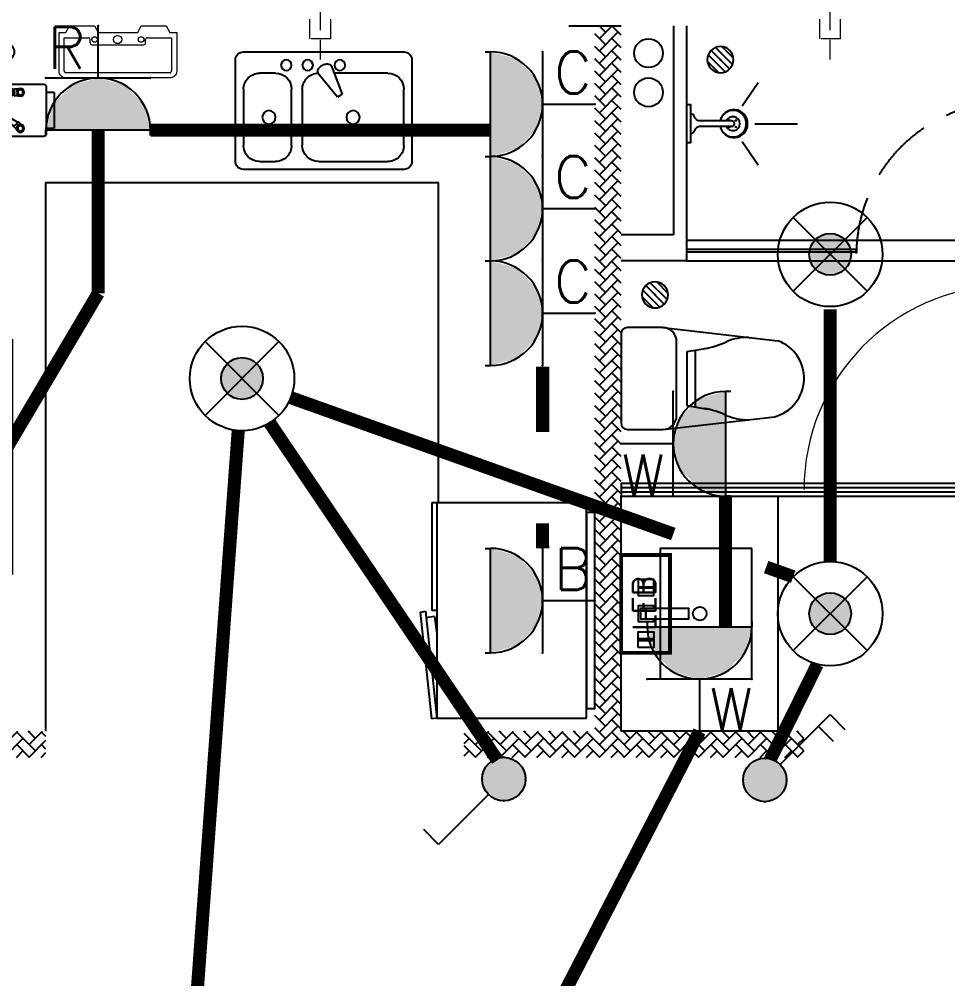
# Model space of a CAD drawing. Extents: x 3002737 to 4077523, y -995787 to -7267.
# Drawn here: x 3231535 to 3235087, y -801416 to -797744 of the extents above; entities that cross this region are included whole.
import ezdxf
from ezdxf.enums import TextEntityAlignment as Align

# ---------------------------------------------------------------- set-up
doc = ezdxf.new("R2010")
doc.units = 0
doc.header["$LTSCALE"] = 1000
doc.header["$MEASUREMENT"] = 0
doc.linetypes.add('DASH', pattern=[0.35, 0.25, -0.1])
doc.linetypes.add('HIDDEN', pattern=[0.375, 0.25, -0.125])
doc.layers.get('0').update_dxf_attribs({"linetype": 'CONTINUOUS'})
for name, color, linetype in [('!!电气', 1, 'CONTINUOUS'), ('AH-FURNITURE', 1, 'CONTINUOUS'), ('CURTWALL', 4, 'CONTINUOUS'), ('EQUIP-插座', 3, 'CONTINUOUS'), ('EQUIP-照明', 3, 'CONTINUOUS'), ('IP-bath&kitchen-JOHNSON', 4, 'CONTINUOUS'), ('LVTRY', 252, 'CONTINUOUS'), ('P-bath&kitchen-JOHNSON', 4, 'CONTINUOUS'), ('TEL_TEXT', 7, 'CONTINUOUS'), ('VPIPE-中水', 122, 'CONTINUOUS'), ('WIRE-照明', 2, 'CONTINUOUS'), ('保温', 6, 'CONTINUOUS'), ('建筑-排气道', 252, 'CONTINUOUS')]:
    doc.layers.add(name, color=color, linetype=linetype)
for name, color, linetype, lineweight in [('EQUIP-消防', 3, 'CONTINUOUS', 20), ('PUB_HATCH', 8, 'CONTINUOUS', 9), ('平面-空调室内机', 176, 'CONTINUOUS', 9), ('平面-空调预留孔', 252, 'CONTINUOUS', 15), ('立面-洞口示意', 252, 'CONTINUOUS', 13)]:
    doc.layers.add(name, color=color, linetype=linetype, lineweight=lineweight)
doc.styles.add('_TEL_DIM', font='SIMPLEX', dxfattribs={"width": 0.8, "height": 3.5, "bigfont": 'HZTXT'})
doc.styles.add('DIM_FONT', font='SIMPLEX', dxfattribs={"width": 0.7, "bigfont": 'GBCBIG'})
doc.styles.get("Standard").update_dxf_attribs({"font": 'gbenor.shx', "bigfont": 'gbcbig.shx'})
pattern_1 = [(45, (0, 0), (0, 47.41575231924514), [100.584, -33.528]), (135, (23.70786, 23.70786), (3.05311331771918e-15, 47.41575231924513), [100.584, -33.528])]

# ---------------------------------------------------------------- blocks, each defined once
blk = doc.blocks.new('dongkong')
at = {"layer": '平面-空调预留孔', "color": 8, "linetype": 'HIDDEN', "ltscale": 0.3}
for p, q in [((-603796.0415180789, 210899.900060961), (-603796.0415180789, 210431.4859232727)), ((-603836.0415180789, 210820.9630630909), (-603836.0415180789, 210510.8096162414)), ((-603836.0415180789, 210820.9630630909), (-603756.0415180789, 210820.9630630909)), ((-603756.0415180789, 210820.9630630909), (-603756.0415180789, 210510.8096162414))]:
    blk.add_line(p, q, dxfattribs=at)
blk.add_lwpolyline([(-603756.0415180789, 210510.8096162414), (-603836.0415180789, 210510.8096162414)], dxfattribs=at)
blk = doc.blocks.new('A$C60D053AF')
at = {"layer": 'AH-FURNITURE', "color": 8}
for p, q in [((192.50000075961, -70.99998518347275), (327.5735938884318, -70.99998518347275)), ((232.5000007597264, -89.99999966996256), (128.2842720070621, -89.99999966996256)), ((232.5000007597264, -109.9999996698461), (128.2842720075278, -109.9999996699626)), ((192.50000075961, -90.99998518347275), (327.5735938884318, -90.99998518347275)), ((341.7157295121578, -96.85784955974668), (370.0190303710988, -143.1611504186876)), ((355.8578651358839, -82.71571393602062), (384.1611659948248, -129.0190147949615)), ((245.0000007597264, -129.4999851834727), (245.0000007597264, -122.4999996698461)), ((265.0000007597264, -129.4999851834727), (265.0000007597264, -122.4999996698461)), ((255.0000007597264, -280.9999851834727), (255.0000007597264, -250.9999851834727)), ((393.0000007597264, -280.9999851834727), (393.0000007597264, -250.9999851834727)), ((255.0000007597264, -280.9999851834727), (393.0000007597264, -280.9999851834727))]:
    blk.add_line(p, q, dxfattribs=at)
for points in [[(170.00000075961, -67.99998518347275, 1), (170.00000075961, -93.99998518358916), (192.50000075961, -93.99998518347275), (192.50000075961, -67.99998518347275)], [(234.0000007597264, -250.9999851834727), (414.0000007597264, -250.9999851834727, 0.4142135623730951), (424.0000007597264, -240.9999851834727), (424.0000007597264, -110.9999851834727, 0.4142135623730951), (414.0000007597264, -100.9999851834727), (234.0000007597264, -100.9999851834727, 0.4142135623730951), (224.0000007597264, -110.9999851834727), (224.0000007597264, -240.9999851834727, 0.4142135623730951)], [(268.0000007597264, -122.4999996698461), (268.0000007597264, -106.9999996698461, 0.4142135623724265), (248.0000007597264, -86.99999966984615), (232.5000007597264, -86.99999966984615), (232.50000075961, -112.9999996698461), (242.0000007597264, -112.9999996698461), (242.0000007597264, -122.4999996698461)], [(242.0000007597264, -151.9999851834727, 1), (268.0000007597264, -151.9999851834727), (268.0000007597264, -129.4999851834727), (242.0000007597264, -129.4999851834727)], [(383.8076126043452, -161.1923733388539, 1), (402.192388915224, -142.8075970279751), (386.2824863384012, -126.8976944513852), (367.8977100276388, -145.282470762264)]]:
    blk.add_lwpolyline(points, format="xyb", close=True, dxfattribs=at)
for centre, radius in [((100.0000007598428, -99.99999967066105), 30), ((255.0000007597264, -151.9999851834727), 15), ((255.0000007597264, -151.9999851834727), 10), ((393.0000007597264, -151.9999851834727), 15), ((393.0000007597264, -151.9999851834727), 10)]:
    blk.add_circle(centre, radius, dxfattribs=at)
for radius in [40, 20]:
    blk.add_arc((327.5735938884318, -110.9999851834727), radius, 45, 90, dxfattribs=at)
blk = doc.blocks.new('$lvtry$00000171')
for p, q in [((-74.24621202462731, 10.60660171788186), (-10.60660171788186, 74.24621202462731)), ((-69.81875867368217, -27.39235180270043), (27.39235180242758, 69.81875867368217)), ((-53.03300858900184, -53.03300858886359), (53.03300858900184, 53.03300858886359)), ((-27.39235180242758, -69.81875867368217), (69.81875867368217, 27.39235180270043)), ((10.60660171788186, -74.24621202462731), (74.24621202462731, -10.60660171788186))]:
    blk.add_line(p, q)
blk.add_circle((0, 0), 75)
blk.add_point((0, 0))
blk = doc.blocks.new('DSGDFGF')
blk.add_hatch(color=252).paths.add_polyline_path([(677792.0948928643, 343575.9044795057), (677790.945247743, 343578.6754569677), (677782.632315357, 343575.2265216037), (677783.7819604783, 343572.4555441417)])
at = {"color": 252}
for p, q in [((677780.9880316098, 343575.0856533385), (677792.7524742372, 343579.9665786644)), ((677781.6323658291, 343574.8116546075), (677782.17048578, 343575.0349140835)), ((677781.7727300618, 343558.7877033984), (677783.9726685529, 343558.3057798852)), ((677783.9726685529, 343558.3057798852), (677781.8258801228, 343558.3344869695)), ((677792.5791023793, 343566.792001689), (677782.079101353, 343566.7846337222)), ((677792.5576464697, 343568.0559877249), (677782.1242226405, 343568.0573197514)), ((677782.17048578, 343575.0349140835), (677783.5117384215, 343571.8021070444)), ((677782.3295456805, 343566.7848094617), (677782.3270431731, 343547.1833053526)), ((677783.5117384215, 343571.8021070444), (677792.7483299616, 343575.6342574489)), ((677787.3309414568, 343577.7172501164), (677787.3259471478, 343538.5980988075)), ((677792.9459211269, 343558.8559278402), (677790.7458596539, 343558.3745660713)), ((677790.7458596539, 343558.3745660713), (677792.8926553441, 343558.4027249973)), ((677791.40707732, 343578.8670644879), (677793.0544943778, 343579.5505579516)), ((677791.40707732, 343578.8670644879), (677792.7483299616, 343575.6342574489)), ((677792.329546658, 343566.791826573), (677792.3268176252, 343545.4160080955)), ((676457.6848844821, 342789.9758703651), (676386.9742063587, 342860.6865484883)), ((676468.8753845392, 342807.069641557), (676404.0679775509, 342871.8770485456)), ((676471.8270201067, 342832.4022772391), (676429.4006132327, 342874.828684113)), ((677752.3193099041, 342860.3318190202), (677792.3193099041, 342860.3318190241)), ((677752.3193099796, 342080.3318190202), (677752.3193099041, 342860.3318190202)), ((677792.3193099796, 342080.3318190241), (677792.3193099041, 342860.3318190241)), ((676415.258477608, 342775.8337347403), (676372.832070734, 342818.2601416143)), ((676440.5911132898, 342778.7853703078), (676375.7837063015, 342843.5927772964)), ((676451.7308107093, 342700.175474132), (676317.3319744077, 342700.175474132)), ((676451.7308107093, 342700.175474132), (676891.6440169881, 342650.0865951551)), ((676292.3319744077, 342675.175474132), (676292.3319744077, 342335.175474132)), ((676505.0032607093, 342363.4479241321), (676505.0032607093, 342646.903024132)), ((676543.6494503776, 342608.3882713533), (676622.4478282128, 342621.9583502086)), ((676543.6494503776, 342608.3882713533), (676543.649450378, 342401.9626769107)), ((676575.6129203779, 342613.89278579), (676575.6129203779, 342396.458162474)), ((676543.649450378, 342401.9626769107), (676622.4478282132, 342388.3925980554)), ((676451.7308107093, 342310.175474132), (676879.4269694709, 342358.8733100445)), ((676317.3319744077, 342310.175474132), (676451.7308107093, 342310.175474132)), ((677792.3193099796, 342080.3318190241), (677752.3193099796, 342080.3318190202))]:
    blk.add_line(p, q, dxfattribs=at)
for points in [[(676792.3298012011, 341855.337567487), (676442.3298012007, 341855.337567487), (676442.3298012011, 341355.6371492364), (676792.3298012007, 341355.6371492364)], [(676357.2296608228, 341735.4877446934), (676357.2296608232, 341675.4877446934), (676417.2296608232, 341675.4877446934), (676417.2296608232, 341735.4877446934)], [(676412.2296608228, 341708.4877446934), (676412.2296608228, 341702.4877446934), (676362.2296608228, 341702.4877446934), (676362.2296608228, 341708.4877446934)], [(676387.2296608232, 341585.4877446934), (676387.2296608228, 341625.4877446934), (676367.2296608228, 341625.4877446934), (676367.2296608232, 341585.4877446934)], [(676387.2296608228, 341625.4877446934), (676387.2296608232, 341585.4877446934), (676552.2296608228, 341585.4877446934), (676552.2296608232, 341625.4877446934)], [(676357.2296608228, 341475.4877446934), (676357.2296608228, 341535.4877446934), (676417.2296608228, 341535.4877446934), (676417.2296608228, 341475.4877446934)], [(676412.2296608228, 341502.4877446934), (676412.2296608232, 341508.4877446934), (676362.2296608232, 341508.4877446934), (676362.2296608232, 341502.4877446934)]]:
    blk.add_lwpolyline(points, close=True, dxfattribs=at)
blk.add_lwpolyline([(676417.2296608228, 341625.4877446934), (676417.2296608228, 341635.4877446934), (676357.2296608232, 341635.4877446934), (676357.2296608228, 341575.4877446934), (676417.2296608228, 341575.4877446934), (676417.2296608232, 341585.4877446934)], dxfattribs=at)
blk.add_circle((676593.4908165431, 341605.4877446934), 26, dxfattribs=at)
for centre, radius, start, end in [((677793.4899544469, 343561.8799983214), 13.51105029248686, 155.1523536758301, 208.9779472918613), ((677800.8262372996, 343573.5114288006), 20.48112573357894, 177.9914884891074, 196.9002533871183), ((677781.3549642822, 343574.1554058451), 1, 111.5265713365505, 175.7651598683885), ((677800.8730506601, 343573.5215271715), 19.52885339284392, 177.4658112272371, 196.248373089559), ((677795.954577047, 343562.2487149481), 14.59806099666519, 161.897335375885, 193.7146805687785), ((677781.8630078705, 343574.3680283585), 0.5, 112.7329724064442, 178.0541836348894), ((677782.1078064376, 343555.576496405), 0.5, 208.9779472918613, 24.22834859066465), ((677791.1560326809, 343559.6483127771), 9.42220170707689, 188.0154059306584, 204.2283485906647), ((677792.4817948093, 343555.4548808204), 0.5, 155.4186477765547, 330.1502239951137), ((677781.3818772887, 343560.532450597), 11.70614123311011, 335.4186477765547, 349.5176669162669), ((677816.4082569, 343571.0050704498), 24.03224306675829, 160.7608675390812, 187.0487373483804), ((677781.0403551958, 343562.2821468745), 12.3887641438454, 343.9450830201525, 21.34776538522304), ((677793.2008771887, 343578.885797779), 1.170107913508445, 340.0401063810795, 112.5329724066553), ((677781.2932454327, 343561.875538118), 13.39994098009156, 330.1502239951137, 25.08154449328612), ((677793.246101898, 343579.0887283746), 0.5, 340.7608675390812, 112.5329724066553), ((677813.7017490092, 343571.4403379513), 20.6409126368038, 160.0401063810795, 190.8473097315479), ((676317.3319744077, 342675.175474132), 25, 90, 180), ((676451.7308107088, 342646.9030241317), 53.27245000000253, 0, 90), ((676779.2421931787, 342438.8079979062), 224.0767612256723, 90, 111.4797808289061), ((676566.256129127, 342910.360941158), 293.8257332377133, 278.5171808091275, 296.4631460147689), ((676839.6828811681, 342506.4035720532), 152.7899563564, 285.0773243456341, 70.11812123085457), ((676566.256129127, 342099.9900071058), 293.8257332377133, 63.53685398523108, 81.48281919087255), ((676317.3319744077, 342335.175474132), 25, 180, 270), ((676451.7308107088, 342363.4479241321), 53.27245000000602, 270, 0), ((676779.2421931787, 342571.5429503578), 224.0767612256445, 248.5202191710939, 270)]:
    blk.add_arc(centre, radius, start, end, dxfattribs=at)
at = {"color": 252, "lineweight": 13}
blk.add_arc((677772.3193099796, 342080.3318190221), 780, 91.46928358689541, 180.0000000055445, dxfattribs=at)
at = {"color": 252, "extrusion": (0, 0, -1)}
blk.add_ellipse((676422.3295454204, 342825.3312094267), major_axis=(-35.3553390616549, 35.3553390616549), ratio=0.9999999999998849, start_param=5.49778714378208, end_param=11.78097245096167, dxfattribs=at)
at = {"color": 252}
blk.add_open_spline([(677782.3270431731, 343547.1833053526), (677783.2225082375, 343546.3844084057), (677785.0384523292, 343544.764298087), (677788.2315950908, 343548.5217681985), (677790.7770637416, 343546.5913199963), (677792.3268176252, 343545.4160080955)], degree=3, knots=[0, 0, 0, 0, 3.066329070407599, 6.218313121244897, 11.12413523619883, 11.12413523619883, 11.12413523619883, 11.12413523619883], dxfattribs=at)
blk.add_point((676422.3295454204, 342825.3312094267), dxfattribs=at)
at = {"layer": 'CURTWALL', "color": 252}
for p, q in [((676292.3193125755, 342105.3318188789), (677892.3193125913, 342105.3318190337)), ((676292.3193125755, 342105.3318188789), (676292.3193125804, 342055.3318188789)), ((676292.3193125771, 342088.6651522122), (677892.319312593, 342088.665152367)), ((677892.3193125913, 342105.3318190337), (677892.3193125962, 342055.3318190337)), ((676292.3193125788, 342071.9984855456), (677892.3193125946, 342071.9984857004)), ((676292.3193125804, 342055.3318188789), (677892.3193125962, 342055.3318190337))]:
    blk.add_line(p, q, dxfattribs=at)
at = {"layer": 'IP-bath&kitchen-JOHNSON', "color": 252}
for p, q in [((676492.3319719185, 343855.3312094221), (676492.331953106, 343055.0197000016)), ((676542.3319719185, 343855.3312094221), (676542.3319289016, 342955.0196913155)), ((676755.4934253928, 343548.528566928), (676817.2809552698, 343637.9535619311)), ((676542.3319719185, 343553.9336697603), (676542.3537818899, 343406.7208867643)), ((676715.8575761254, 343490.9102943449), (676591.5991509663, 343490.8918851235)), ((676803.696527337, 343480.3080623398), (676966.9983928963, 343480.3322559524)), ((676715.8606918356, 343469.879896774), (676591.6022666765, 343469.8614875526)), ((676755.5136416124, 343412.0732779072), (676817.3276658858, 343322.6665948082)), ((676492.331953106, 343055.0197000016), (676292.3295265906, 343055.0197000032)), ((676542.331932724, 343035.0196551088), (677892.3295454062, 343035.0196507949)), ((676542.331932724, 343000.0196551071), (677192.3295454478, 343000.0196505642)), ((677192.3413922582, 342990.0196503444), (677192.3413922533, 343000.0196505642)), ((676542.331932724, 342990.0196551071), (677192.3413922582, 342990.0196503444)), ((677892.3295454031, 342990.0196503291), (677792.3295457542, 342990.0196503627)), ((677792.3295457542, 342980.0196503627), (677792.329545758, 342990.0196503627)), ((677892.3295454031, 342980.0196503291), (677792.3295457542, 342980.0196503627)), ((676542.3319289016, 342955.0196913155), (676292.3295242395, 342955.0197074407)), ((676542.331932724, 342955.019720073), (677892.3295454059, 342955.0196507949))]:
    blk.add_line(p, q, dxfattribs=at)
blk.add_lwpolyline([(676542.3319719185, 343553.9336697603), (676558.1047700966, 343553.9360065429), (676558.126580068, 343406.7232235469), (676542.3537818899, 343406.7208867643)], dxfattribs=at)
for points in [[(676573.0120572598, 343506.6316037667, 0.3641418619200187), (676558.1100782104, 343518.1073396252, 0.0204951839784475)], [(676591.5991509663, 343490.8918851235, -0.2143900455666535), (676573.0120572598, 343506.6316037667, -7.649644273232357)], [(676573.019850027, 343454.0320413563, -0.3641418619200349), (676558.1212719543, 343442.5518904647, -0.0204951839784475)], [(676591.7843340248, 343469.8615145264, 0.214893116671168), (676573.019850027, 343454.0320413563, 7.649644273232357)]]:
    blk.add_lwpolyline(points, format="xyb", dxfattribs=at)
blk.add_arc((676715.8591339806, 343480.3950955594), 10.51519890083, 270.0084885244472, 90.0084885244472, dxfattribs=at)
for centre, major_axis, ratio, start_param, end_param in [((676723.6381181092, 343480.3962480368), (-0.007947577431149799, 53.64446784366916), 0.9875770290783108, 1.768090240399728, 7.656687720196345), ((676721.1153553405, 343480.3958742828), (0.00755019398102967, -50.96224354547061), 0.9900522014073144, -1.362970376127611, 4.504563029716158), ((676720.1120954764, 343480.395725647), (0.003971184709227316, -26.80467884093611), 0.9948122416210567, -1.167676844559286, 4.309269498205915), ((676707.0784556535, 343492.8506407556), (-1.43284560373854, -0.0002122800557429555), 0.8500000000096485, 4.712388980370823, 10.99557428755041), ((676731.5129137598, 343492.8542607866), (-1.432845603753048, -0.0002122803371705082), 0.8500000000010156, 4.712388980193717, 10.9955742873733), ((676707.0821466842, 343467.9369491475), (-1.432845603738555, -0.0002122799454670566), 0.8500000000096485, -1.570796326743344, 4.712388980436241), ((676731.5166047905, 343467.9405691784), (-1.432845603753064, -0.0002122802268945093), 0.8500000000010158, 4.712388980259137, 10.99557428743872)]:
    blk.add_ellipse(centre, major_axis=major_axis, ratio=ratio, start_param=start_param, end_param=end_param, dxfattribs=at)
at = {"layer": 'LVTRY', "color": 252}
for p, q in [((676292.319311518, 341155.3318184384), (676292.3193115267, 342055.3308562199)), ((676292.3193115267, 342055.3308562199), (676892.3193115271, 342055.3308562199)), ((676892.3193115271, 342055.3308562199), (676892.3193115182, 341155.3318184384)), ((676892.3193115182, 341155.3318184384), (676292.319311518, 341155.3318184384))]:
    blk.add_line(p, q, dxfattribs=at)
at = {"layer": 'P-bath&kitchen-JOHNSON', "color": 252}
for p, q in [((677792.3295455992, 343566.7835327702), (677782.3295456807, 343566.7848094617)), ((677782.3295456807, 343566.7848094617), (677782.3295458518, 342980.0209270555)), ((677792.3295457703, 342980.0196503638), (677792.3295455992, 343566.7835327702)), ((677776.6303113614, 343529.4548048538), (677744.95031163, 343529.4507602764)), ((677744.95031163, 343529.4507602764), (677744.9535472917, 343504.1067604618)), ((677782.2360026708, 343512.4154226825), (677782.2398266174, 343542.3674224311)), ((677782.2360026708, 343512.4154226825), (677788.5720026172, 343512.4146137708)), ((677782.2398266174, 343542.3674224311), (677788.5758265636, 343542.3666135194)), ((677785.1184337127, 343531.4569372017), (677785.1160026519, 343512.4150549952)), ((677785.1160026519, 343512.4150549952), (677787.4202967978, 343514.7187608129)), ((677785.1173955371, 343523.3251725378), (677785.1198265981, 343542.367054744)), ((677785.1198265981, 343542.367054744), (677787.423532445, 343540.0627606274)), ((677787.4215984105, 343524.9139607344), (677787.4202967978, 343514.7187608129)), ((677787.4215984105, 343524.9139607344), (677787.423532445, 343540.0627606274)), ((677788.5722967668, 343514.7186137382), (677788.5720026172, 343512.4146137708)), ((677788.5720026172, 343512.4146137708), (677790.3002232413, 343514.1423931411)), ((677788.5755324139, 343540.0626135522), (677788.5758265636, 343542.3666135194)), ((677788.5758265636, 343542.3666135194), (677790.3036059632, 343540.638392925)), ((677790.3002967787, 343514.7183931256), (677790.3002233759, 343514.1434469686)), ((677790.3035324257, 343540.06239294), (677790.3036058284, 343540.637339097)), ((677798.5183111951, 343529.4575992891), (677853.2383107445, 343529.4645853768)), ((677803.9392645855, 343542.3688931896), (677806.819264537, 343542.3692608783)), ((677803.9392645855, 343542.3688931896), (677803.9430885493, 343512.4168934405)), ((677803.9430885493, 343512.4168934405), (677806.8230885009, 343512.4172611294)), ((677806.819264537, 343542.3692608783), (677809.1235586847, 343540.0655550621)), ((677806.819264537, 343542.3692608783), (677806.8214895052, 343524.9417306737)), ((677806.8230885009, 343512.4172611294), (677806.8208635331, 343529.8447913342)), ((677806.8230885009, 343512.4172611294), (677809.1267943464, 343514.7215552478)), ((677809.1267943464, 343514.7215552478), (677809.1235586847, 343540.0655550621)), ((677830.2015465883, 343504.1176440517), (677830.1983109268, 343529.4616438664)), ((677709.242871261, 343493.7342012243), (677709.2210296938, 343078.0503174085)), ((677709.242871261, 343493.7342012243), (677734.5868710461, 343493.7374368862)), ((677734.5868710461, 343493.7374368862), (677734.565029479, 343078.0535530703)), ((677776.6335470229, 343504.1108050391), (677744.9535472917, 343504.1067604618)), ((677798.5215468572, 343504.1135994745), (677853.2415464063, 343504.1205855621)), ((677709.2210296938, 343078.0503174085), (677734.565029479, 343078.0535530703)), ((677744.9343530842, 343067.686876854), (677776.6143528158, 343067.6909214312)), ((677744.9375887462, 343042.3428770395), (677744.9343530842, 343067.686876854)), ((677778.9180586609, 343069.9952155498), (677776.6143528158, 343067.6909214312)), ((677776.6143528158, 343067.6909214312), (677776.6175884774, 343042.346921617)), ((677781.7980586418, 343069.9955832384), (677778.9180586609, 343069.9952155498)), ((677778.9180586609, 343069.9952155498), (677778.9218826251, 343040.0432158009)), ((677781.7980586418, 343069.9955832384), (677781.8018826058, 343040.0435834894)), ((677793.3180585504, 343069.9970539934), (677796.1980585019, 343069.9974216822)), ((677793.3218825144, 343040.045054245), (677793.3180585504, 343069.9970539934)), ((677796.2018824657, 343040.045421934), (677796.1980585019, 343069.9974216822)), ((677796.1980585019, 343069.9974216822), (677797.9262791271, 343068.2696423131)), ((677797.9296618646, 343041.77364253), (677797.9262791271, 343068.2696423131)), ((677744.9375887462, 343042.3428770395), (677776.6175884774, 343042.346921617)), ((677778.9218826251, 343040.0432158009), (677776.6175884774, 343042.346921617)), ((677781.8018826058, 343040.0435834894), (677778.9218826251, 343040.0432158009)), ((677793.3218825144, 343040.045054245), (677796.2018824657, 343040.045421934)), ((677782.3295458518, 342980.0209270555), (677792.3295457703, 342980.0196503638))]:
    blk.add_line(p, q, dxfattribs=at)
at = {"layer": 'P-bath&kitchen-JOHNSON', "color": 252, "linetype": 'DASH'}
blk.add_arc((677778.5077536344, 342977.5726101489), 586.199339652145, 89.7967155947477, 179.3922413721004, dxfattribs=at)
at = {"layer": 'P-bath&kitchen-JOHNSON', "color": 252}
blk.add_arc((677844.6778526714, 343516.7914923518), 15.29342111015146, 304.0529847197245, 55.96164514557246, dxfattribs=at)
for centre, major_axis, start_param, end_param in [((677744.9548709716, 343493.7387605658), (-0.001323679818178505, 10.36799992538069), 0, 1.570796326794897), ((677744.9330294044, 343078.0548767501), (-0.004559341591806618, 35.71199971055373), 1.570796326794897, 3.141592653589793), ((677744.9330294044, 343078.0548767501), (-0.001323679818178505, 10.36799992538069), 1.570796326794897, 3.141592653589793)]:
    blk.add_ellipse(centre, major_axis=major_axis, ratio=1, start_param=start_param, end_param=end_param, dxfattribs=at)
at = {"layer": 'LVTRY', "color": 252, "xscale": -0.6666666667107826, "yscale": 0.6666666667107826}
blk.add_blockref('$lvtry$00000171', (676672.3319719185, 343725.3312094244), dxfattribs=at)
blk = doc.blocks.new('A-Kitchen-7')
at = {"layer": 'LVTRY'}
for p, q in [((-518.6581278588565, 779.725278688129), (-7.244008776673581, 834.3051076843403)), ((-7.244008776673581, 834.3051076843403), (-3.585880917788018, 810.5855355854728)), ((-3.585880917788018, 810.5855355854728), (-515, 756.005706589378)), ((-29.12075551546877, 766.9560861630598), (-35.20590834700852, 806.4126680237241)), ((-515, 756.005706589378), (-518.6581278588565, 779.725278688129)), ((515, 756.005706589378), (-515, 756.005706589378)), ((-515, 756.005706589378), (-515, 40)), ((-485.6368437646597, 760.5342107040924), (-484.9384396369278, 756.005706589378)), ((-29.12075551543967, 766.9560861630598), (-112.0975807690556, 756.005706589378)), ((515, 780), (-5.820766091346741e-11, 780)), ((0, 756.005706589378), (-5.820766091346741e-11, 780)), ((515, 756.005706589378), (515, 780)), ((515, 40), (515, 756.005706589378)), ((-515, 40), (515, 40))]:
    blk.add_line(p, q, dxfattribs=at)
blk.add_lwpolyline([(-468.9430810984049, 40), (-468.9430810984049, 0), (468.9430810984049, 0), (468.9430810984632, 40)], close=True, dxfattribs=at)
blk = doc.blocks.new('rtyg7uyhg')
at = {"layer": 'LVTRY'}
for p, q in [((194234.6213208837, 45488.79502889935), (193620.9849572473, 45488.79513816872)), ((193590.3031336021, 45458.1133254503), (193590.3030643982, 45069.47696181395)), ((193896.3984467548, 45429.87059594441), (193857.5823896687, 45326.26016876537)), ((193925.7802168131, 45440.40881343969), (193940.0533153456, 45432.16822680717)), ((194265.3030643982, 45069.47684161765), (194265.3031336021, 45458.113205254)), ((193682.3485790417, 45406.97694542356), (193887.8216881326, 45406.97690883528)), ((193875.2965560293, 45316.03289288385), (193945.6178257855, 45401.45376218002)), ((194111.8940335871, 45406.97686893496), (194173.2576699507, 45406.97685800815)), ((193620.9848935069, 45130.84059271414), (193620.9849317512, 45345.61331998683)), ((193857.5823896687, 45326.26016876537), (193875.2965560293, 45316.03289288385)), ((194009.6212953876, 45345.61325078298), (194009.6212571432, 45130.84052351015)), ((194050.5303480524, 45130.84051622554), (194050.5303862967, 45345.61324349836)), ((194234.6212953876, 45345.61321071758), (194234.6212571432, 45130.84048344476)), ((193948.2576098526, 45069.47689807355), (193682.3485189436, 45069.47694542356)), ((194173.2576098526, 45069.47685800816), (194111.893973489, 45069.47686893508)), ((193620.9848771165, 45038.79513816872), (194234.621240753, 45038.79502889935))]:
    blk.add_line(p, q, dxfattribs=at)
for centre, radius in [((193866.4394935961, 45437.65873082454), 20.45454545454545), ((193989.1667663234, 45437.6587089707), 20.45454545454545), ((194070.9849481416, 45437.65869440146), 20.45454545454545), ((193815.3030944472, 45238.22692174855), 25.56818181818182), ((194137.4621853563, 45238.2268643822), 25.56818181818182)]:
    blk.add_circle(centre, radius, dxfattribs=at)
for centre, radius, start, end in [((193620.9849517839, 45458.11331998683), 30.68181818181818, 89.99998979807194, 179.9999897972382), ((194234.6213154203, 45458.11321071746), 30.68181818181818, 359.9999897972382, 89.99998979807194), ((193915.5529409315, 45422.69466753349), 20.45454545454545, 59.99998980057491, 159.4623117970261), ((193929.8260394641, 45414.45408090108), 20.45454545454545, 320.5376677968172, 59.99998980057491), ((193682.3485681149, 45345.61330905991), 61.36363636363636, 89.99998979807194, 179.9999897972382), ((193948.2576590239, 45345.6132617099), 61.36363636363636, 359.9999897972382, 89.99998979807194), ((194111.8940226603, 45345.61323257144), 61.36363636363636, 89.99998979807194, 179.9999897972382), ((194173.2576590239, 45345.6132216445), 61.36363636363636, 359.9999897972382, 89.99998979807194), ((193682.3485298705, 45130.84058178721), 61.36363636363636, 179.9999897972382, 269.9999897980719), ((193948.2576207797, 45130.8405344372), 61.36363636363636, 269.9999897980719, 359.9999897972382), ((194111.893984416, 45130.84050529861), 61.36363636363636, 179.9999897972382, 269.9999897980719), ((194173.2576207797, 45130.84049437181), 61.36363636363636, 269.9999897980719, 359.9999897972382), ((193620.9848825799, 45069.47695635049), 30.68181818181818, 179.9999897972382, 269.9999897980719), ((194234.6212462163, 45069.47684708112), 30.68181818181818, 269.9999897980719, 359.9999897972382)]:
    blk.add_arc(centre, radius, start, end, dxfattribs=at)
at = {"layer": 'LVTRY', "style": 'DIM_FONT', "width": 0.8, "flags": 9}
for tag in ['XSIZE', 'YSIZE']:
    blk.add_attdef(tag, (193927.8031388824, 45487.7665121054), '', height=0.5, rotation=89.99998979807198, dxfattribs=at)
blk = doc.blocks.new('FRSDFDGDGDRGDR')
at = {"layer": '平面-空调预留孔', "color": 252}
for p, q in [((699618.9179923869, 775447.756135683), (699746.3179923192, 775447.756135683)), ((699746.3179923192, 775447.756135683), (699746.3179923192, 775355.3561357355)), ((699612.3179923807, 775043.9561356568), (699612.3179923807, 775441.1561356868)), ((699719.9179922946, 775342.156135743), (699719.9179922946, 775142.9561356006)), ((699726.5179923008, 775348.7561357393), (699739.7179923131, 775348.7561357393)), ((699726.5179923008, 775136.3561356043), (699739.7179923131, 775136.3561356043)), ((699746.3179923192, 775129.7561356081), (699746.3179923192, 775037.3561356605)), ((699746.3179923192, 775037.3561356605), (699618.9179923869, 775037.3561356605))]:
    blk.add_line(p, q, dxfattribs=at)
blk.add_lwpolyline([(699766.1179923377, 775166.7161355871), (699792.5179923623, 775153.5161355946), (699792.5179923623, 775057.1561356493), (699766.1179923377, 775043.9561356568), (699766.1179923377, 775017.5561356718), (699618.9179923869, 775017.5561356718, -0.4142135623730951), (699592.5179923623, 775043.9561356568), (699592.5179923623, 775441.1561356868, -0.4142135623730951), (699618.9179923869, 775467.5561356718), (699766.1179923377, 775467.5561356718), (699766.1179923377, 775441.1561356868), (699792.5179923623, 775427.9561356943), (699792.5179923623, 775331.596135749), (699766.1179923377, 775318.3961357565)], format="xyb", close=True, dxfattribs=at)
for centre, radius in [((699739.7179923131, 775331.596135749), 10.55999999400228), ((699739.7179923131, 775243.1561357992), 15.83999999100342), ((699739.7179923131, 775153.5161355946), 10.55999999400228)]:
    blk.add_circle(centre, radius, dxfattribs=at)
for centre, radius, start, end in [((699618.917992382, 775441.1561356819), 6.600000001199078, 89.99999995997936, 179.9999999533093), ((699726.5179922959, 775342.1561357381), 6.600000001199078, 89.99999995997936, 179.9999999533093), ((699739.717992318, 775355.3561357405), 6.600000001206354, 269.9999999599793, 359.9999999533093), ((699726.5179922959, 775142.9561356056), 6.600000001199078, 180.0000000400206, 270.0000000533608), ((699739.717992318, 775129.7561356032), 6.600000001206354, 4.002063966804346e-08, 90.00000005336085), ((699618.917992382, 775043.9561356618), 6.600000001199078, 180.0000000400206, 270.0000000533608)]:
    blk.add_arc(centre, radius, start, end, dxfattribs=at)
blk = doc.blocks.new('*U171')
h = blk.add_hatch(color=5)
h.set_gradient(color1=(0, 0, 255), rotation=180, tint=1)
h.paths.add_polyline_path([(3.524958103184869e-15, -2.819966482547906e-15), (-6.350000000000009, -6.349999999999992), (-6.350000000000001, -2.159000000000014), (-15, -2.158999999999999), (-14.99999999999999, 2.159000000000044), (-6.349999999999993, 2.159000000000029), (-6.349999999999985, 6.350000000000009)])
at = {"color": 0, "linetype": 'Continuous'}
blk.add_lwpolyline([(3.524958103184869e-15, -2.819966482547906e-15), (-6.350000000000009, -6.349999999999992), (-6.350000000000001, -2.159000000000014), (-15, -2.158999999999999), (-14.99999999999999, 2.159000000000044), (-6.349999999999993, 2.159000000000029), (-6.349999999999985, 6.350000000000009)], close=True, dxfattribs=at)
blk = doc.blocks.new('VXCVXVXVDXVDX')
at = {"layer": 'PUB_HATCH'}
blk.add_hatch(color=252, dxfattribs=at).paths.add_polyline_path([(436751.5694273568, 295600.3626172644), (436751.5694273568, 295330.3626172644), (436646.5694273568, 295330.3626172644), (436646.5694273568, 295345.3626172644), (436716.5694273568, 295345.3626172644), (436736.5694273568, 295365.3626172644), (436736.5694273568, 295565.3626172644), (436716.5694273568, 295585.3626172644), (436466.5694273568, 295585.3626172644), (436446.5694273568, 295565.3626172644), (436446.5694273568, 295365.3626172644), (436466.5694273568, 295345.3626172644), (436536.5694273568, 295345.3626172644), (436536.5694273568, 295330.3626172644), (436431.5694273568, 295330.3626172644), (436431.5694273568, 295600.3626172644)])
at = {"layer": 'LVTRY', "color": 252}
for p, q in [((436536.5694273568, 295345.3626172644), (436536.5694273568, 295330.3626172644)), ((436646.5694273568, 295345.3626172644), (436646.5694273568, 295330.3626172644)), ((436416.5788132118, 294415.3626137216), (436886.7882998344, 294415.3626137216)), ((436516.578813212, 293515.3626137216), (436516.578813212, 294415.3626137216)), ((436670.8481987689, 294172.406880383), (436886.7882998344, 294415.3626137216)), ((436886.7882998344, 294415.3626137216), (436886.7882998344, 293515.3626137216)), ((436826.5788132118, 294335.3626137216), (436426.5788132118, 294335.3626137218)), ((436516.578813212, 294325.3626137218), (436516.5788132122, 293605.3626137216)), ((436701.8288132122, 294225.3626137218), (436701.8288132122, 294315.3626137219)), ((436701.8288132122, 294315.3626137219), (436706.3288132122, 294315.3626137219)), ((436706.3288132122, 294315.3626137219), (436706.3288132122, 294225.3626137218)), ((436836.5788132118, 293605.3626137216), (436836.5788132118, 294325.3626137216)), ((436461.5788132118, 294295.3626137219), (436746.5788132118, 294295.3626137218)), ((436461.5788132118, 294290.3626137219), (436746.5788132118, 294290.3626137218)), ((436551.578813212, 294075.3626137218), (436551.578813212, 294285.3626137219)), ((436556.578813212, 294075.3626137218), (436556.578813212, 294285.3626137219)), ((436751.5788132118, 294285.3626137218), (436751.5788132118, 294075.3626137218)), ((436756.5788132118, 294285.3626137218), (436756.5788132118, 294075.3626137218)), ((436706.3288132122, 294225.3626137218), (436701.8288132122, 294225.3626137218)), ((436416.5788132118, 294172.406880383), (436670.8481987689, 294172.406880383)), ((436516.578813212, 293757.3083375058), (436516.578813212, 294172.406880383)), ((436531.5788132122, 294182.612613722), (436659.0788132122, 294182.612613722)), ((436531.5788132122, 294178.112613722), (436531.5788132122, 294182.612613722)), ((436659.0788132122, 294178.112613722), (436531.5788132122, 294178.112613722)), ((436776.5788132115, 294182.612613722), (436649.0788132115, 294182.612613722)), ((436649.0788132115, 294182.612613722), (436649.0788132115, 294178.112613722)), ((436649.0788132115, 294178.112613722), (436776.5788132115, 294178.112613722)), ((436659.0788132122, 294182.612613722), (436659.0788132122, 294178.112613722)), ((436670.8481987689, 294172.406880383), (436670.8481987689, 293757.3083375058)), ((436776.5788132115, 294178.112613722), (436776.5788132115, 294182.612613722)), ((436706.3288132122, 294135.3626137218), (436701.8288132122, 294135.3626137218)), ((436701.8288132122, 294135.3626137218), (436701.8288132122, 294045.3626137216)), ((436706.3288132122, 294045.3626137216), (436706.3288132122, 294135.3626137218)), ((436746.5788132118, 294070.3626137218), (436461.5788132118, 294070.3626137218)), ((436746.5788132118, 294065.3626137218), (436461.5788132118, 294065.3626137218)), ((436701.8288132122, 294045.3626137216), (436706.3288132122, 294045.3626137216)), ((436815.9756168248, 294015.3626137216), (436777.1820095973, 294015.3626137216)), ((436796.5788132118, 293995.9658101086), (436796.5788132118, 294034.7594173361)), ((436796.5788132118, 293895.9658101086), (436796.5788132118, 293934.7594173361)), ((436815.9756168248, 293915.3626137216), (436777.1820095973, 293915.3626137216)), ((436746.5788132118, 293865.3626137216), (436461.5788132118, 293865.3626137216)), ((436746.5788132118, 293860.3626137216), (436461.5788132118, 293860.3626137216)), ((436701.8288132122, 293795.3626137216), (436701.8288132122, 293885.3626137216)), ((436701.8288132122, 293885.3626137216), (436706.3288132122, 293885.3626137216)), ((436706.3288132122, 293885.3626137216), (436706.3288132122, 293795.3626137216)), ((436551.578813212, 293855.3626137216), (436551.578813212, 293645.3626137215)), ((436556.578813212, 293855.3626137216), (436556.578813212, 293645.3626137215)), ((436751.5788132118, 293645.3626137216), (436751.5788132118, 293855.3626137216)), ((436756.5788132118, 293645.3626137216), (436756.5788132118, 293855.3626137216)), ((436706.3288132122, 293795.3626137216), (436701.8288132122, 293795.3626137216)), ((436670.8481987689, 293757.3083375058), (436416.5788132118, 293757.3083375058)), ((436659.0788132122, 293752.6126137214), (436531.5788132122, 293752.6126137214)), ((436531.5788132122, 293752.6126137214), (436531.5788132122, 293748.1126137214)), ((436531.5788132122, 293748.1126137214), (436659.0788132122, 293748.1126137214)), ((436649.0788132115, 293748.1126137214), (436649.0788132115, 293752.6126137214)), ((436649.0788132115, 293752.6126137214), (436776.5788132115, 293752.6126137214)), ((436776.5788132115, 293748.1126137214), (436649.0788132115, 293748.1126137214)), ((436659.0788132122, 293748.1126137214), (436659.0788132122, 293752.6126137214)), ((436886.7882998344, 293515.3626137216), (436670.8481987689, 293757.3083375058)), ((436776.5788132115, 293752.6126137214), (436776.5788132115, 293748.1126137214)), ((436706.3288132122, 293705.3626137216), (436701.8288132122, 293705.3626137216)), ((436701.8288132122, 293705.3626137216), (436701.8288132122, 293615.3626137216)), ((436706.3288132122, 293615.3626137216), (436706.3288132122, 293705.3626137216)), ((436461.5788132118, 293640.3626137215), (436746.5788132118, 293640.3626137216)), ((436461.5788132118, 293635.3626137215), (436746.5788132118, 293635.3626137216)), ((436701.8288132122, 293615.3626137216), (436706.3288132122, 293615.3626137216)), ((436426.578813212, 293595.3626137216), (436826.5788132118, 293595.3626137216)), ((436886.7882998344, 293515.3626137216), (436416.5788132118, 293515.3626137216))]:
    blk.add_line(p, q, dxfattribs=at)
for points in [[(436416.5694273568, 295615.3626172644), (436766.5694273568, 295615.3626172644), (436766.5694273568, 295315.3626172644), (436416.5694273568, 295315.3626172644)], [(436431.5694273568, 295600.3626172644), (436751.5694273568, 295600.3626172644), (436751.5694273568, 295330.3626172644), (436431.5694273568, 295330.3626172644)], [(436716.5694273568, 295345.3626172644), (436466.5694273568, 295345.3626172644), (436446.5694273568, 295365.3626172644), (436446.5694273568, 295565.3626172644), (436466.5694273568, 295585.3626172644), (436716.5694273568, 295585.3626172644), (436736.5694273568, 295565.3626172644), (436736.5694273568, 295365.3626172644), (436716.5694273568, 295345.3626172644)]]:
    blk.add_lwpolyline(points, close=True, dxfattribs=at)
blk.add_lwpolyline([(437016.5794646026, 292915.3634144634), (437016.5779587863, 295015.3630851463), (438516.5701812393, 295015.3630842563), (438516.5701812393, 293789.3634144615)], dxfattribs=at)
for centre, radius in [((436604.0788132118, 294180.3626137218), 29.7), ((436604.0788132118, 294180.3626137218), 11.7), ((436796.5788132118, 294015.3626137216), 16.99680361435897), ((436796.5788132118, 293915.3626137216), 16.99680361435897), ((436604.0788132118, 293750.3626137216), 29.7), ((436604.0788132118, 293750.3626137216), 11.7)]:
    blk.add_circle(centre, radius, dxfattribs=at)
for centre, radius, start, end in [((436526.578813212, 294325.3626137218), 10, 90, 180), ((436826.5788132118, 294325.3626137216), 10, 7.016709298534877e-15, 90), ((436561.578813212, 294285.3626137219), 10, 90, 180), ((436561.578813212, 294285.3626137219), 5, 90, 180), ((436746.5788132118, 294285.3626137218), 10, 7.016709298534877e-15, 90), ((436746.5788132118, 294285.3626137218), 5, 7.016709298534877e-15, 90), ((436604.0788132118, 294180.3626137218), 56.7, 2.274239184344274, 87.72576081585402), ((436604.0788132118, 294180.3626137218), 52.2, 2.470411041799992, 87.52958895835616), ((436704.078813212, 294180.3626137218), 56.7, 92.27423918414597, 177.7257608156557), ((436704.078813212, 294180.3626137218), 52.2, 92.47041104164384, 177.5295889582), ((436604.0788132118, 294180.3626137218), 56.7, 272.274239184146, 357.7257608156558), ((436604.0788132118, 294180.3626137218), 52.2, 272.4704110416438, 357.5295889582), ((436704.078813212, 294180.3626137218), 56.7, 182.2742391843443, 267.725760815854), ((436704.078813212, 294180.3626137218), 52.2, 182.4704110418, 267.5295889583562), ((436561.578813212, 294075.3626137218), 10, 180, 270), ((436561.578813212, 294075.3626137218), 5, 180, 270), ((436746.5788132118, 294075.3626137218), 5, 270, 7.016709298534877e-15), ((436746.5788132118, 294075.3626137218), 10, 270, 7.016709298534877e-15), ((436561.578813212, 293855.3626137216), 10, 90, 180), ((436561.578813212, 293855.3626137216), 5, 90, 180), ((436746.5788132118, 293855.3626137216), 10, 7.016709298534877e-15, 90), ((436746.5788132118, 293855.3626137216), 5, 7.016709298534877e-15, 90), ((436604.0788132118, 293750.3626137216), 56.7, 2.274239184344274, 87.72576081585402), ((436604.0788132118, 293750.3626137216), 52.2, 2.470411041799992, 87.52958895835616), ((436704.078813212, 293750.3626137216), 56.7, 92.27423918414597, 177.7257608156557), ((436704.078813212, 293750.3626137216), 52.2, 92.47041104164384, 177.5295889582), ((436604.0788132118, 293750.3626137216), 56.7, 272.274239184146, 357.7257608156558), ((436604.0788132118, 293750.3626137216), 52.2, 272.4704110416438, 357.5295889582), ((436704.078813212, 293750.3626137216), 56.7, 182.2742391843443, 267.725760815854), ((436704.078813212, 293750.3626137216), 52.2, 182.4704110418, 267.5295889583562), ((436561.578813212, 293645.3626137215), 10, 180, 270), ((436561.578813212, 293645.3626137215), 5, 180, 270), ((436746.5788132118, 293645.3626137216), 5, 270, 7.016709298534877e-15), ((436746.5788132118, 293645.3626137216), 10, 270, 7.016709298534877e-15), ((436526.5788132122, 293605.3626137216), 10, 180, 270), ((436826.5788132118, 293605.3626137216), 10, 270, 7.016709298534877e-15)]:
    blk.add_arc(centre, radius, start, end, dxfattribs=at)
at = {"layer": '立面-洞口示意', "color": 252}
blk.add_lwpolyline([(436416.5694273568, 295615.3626172644), (436645.121364471, 295521.4132340075), (436766.5694273568, 295315.3626172644)], dxfattribs=at)
at = {"color": 252, "rotation": 90}
blk.add_blockref('FRSDFDGDGDRGDR', (1212534.134853216, -404177.1549065949), dxfattribs=at)
at = {"color": 252, "xscale": -1}
blk.add_blockref('rtyg7uyhg', (632006.8818456081, 250026.5681428527), dxfattribs=at)
at = {"layer": 'LVTRY', "color": 252, "extrusion": (0, 0, -1), "xscale": -0.7999999999883585, "yscale": 0.7999999999883585, "zscale": -0.7999999999883585, "rotation": 270}
blk.add_blockref('A-Kitchen-7', (-439116.570181246, 293377.3634144608), dxfattribs=at)
at = {"layer": '建筑-排气道', "color": 252, "extrusion": (0, 0, -1), "xscale": 5, "yscale": 5, "zscale": -5, "rotation": 90}
blk.add_blockref('*U171', (-436581.666374882, 295283.0503464902), dxfattribs=at)
blk = doc.blocks.new('VXVXVXDVXDVXVDX')
at = {"layer": '保温', "linetype": 'ByBlock', "ltscale": 10}
h = blk.add_hatch(dxfattribs=at)
h.set_pattern_fill('AR-HBONE', color=251, scale=55)
h.set_pattern_definition(pattern_1)
h.paths.add_polyline_path([(439216.5566533464, 295615.3630856458), (439116.5786833004, 295615.3630856572), (439116.5787228292, 292815.3647226573), (439216.5566928774, 292815.205914998)])
h = blk.add_hatch(dxfattribs=at)
h.set_pattern_fill('AR-HBONE', color=251, scale=55)
h.set_pattern_definition(pattern_1)
h.paths.add_polyline_path([(437016.5794850799, 292815.3639125307), (437016.5794646212, 292915.3630901581), (436416.577958781, 292915.3630820104), (436416.5779792398, 292815.3639043829)])
h = blk.add_hatch(dxfattribs=at)
h.set_pattern_fill('AR-HBONE', color=251, scale=55)
h.set_pattern_definition(pattern_1)
h.paths.add_polyline_path([(439116.5787236269, 292815.3415978362), (439116.578707887, 292915.3614494683), (438616.5794693187, 292915.3647226544), (438616.5794850586, 292815.3448710223)])
h = blk.add_hatch(dxfattribs=at)
h.set_pattern_fill('AR-HBONE', color=251, scale=55)
h.set_pattern_definition(pattern_1)
h.paths.add_polyline_path([(439916.5440366926, 292815.3630695704), (439916.5439957516, 292915.3630695795), (439216.5439890579, 292915.3663425051), (439216.544029999, 292815.366342496)])
at = {"layer": '保温', "color": 251, "linetype": 'ByBlock', "ltscale": 10}
blk.add_line((439016.5787126687, 295615.3630856501), (439216.5787126677, 295615.3630856458), dxfattribs=at)
blk = doc.blocks.new('A$C100F5A36')
at = {"layer": 'VPIPE-中水', "color": 252, "linetype": 'Continuous'}
for centre in [(30507.61663865577, -9987.399924384663), (30507.61663865577, -10137.39992438466)]:
    blk.add_circle(centre, 55, dxfattribs=at)
at = {"color": 252}
for name, p in [('VXVXVXDVXDVXVDX', (-408814.112811693, -305497.7630110036)), ('VXCVXVXVDXVDX', (-408814.112811693, -305497.7630110036)), ('DSGDFGF', (-645889.8881136938, -353737.7317520331))]:
    blk.add_blockref(name, p, dxfattribs=at)
at = {"color": 252, "xscale": -1, "rotation": 89.99999999929328}
blk.add_blockref('A$C60D053AF', (27952.4566156636, -9882.399925189791), dxfattribs=at)
at = {"layer": '平面-空调室内机', "color": 252, "ltscale": 0.3, "rotation": 180}
for p in [(-574543.5756122158, 200888.4096907706), (-572593.5756143252, 200888.4100976834)]:
    blk.add_blockref('dongkong', p, dxfattribs=at)
blk = doc.blocks.new('$equip$00001149')
for p, q in [((-0.353553390592424, 0.353553390592424), (0.353553390592424, -0.353553390592424)), ((0.353553390592424, 0.353553390592424), (-0.353553390592424, -0.353553390592424))]:
    blk.add_line(p, q)
for radius in [0.5, 0.2]:
    blk.add_circle((0, 0), radius)
for points in [[(0, 0.2000000000007276), (0, 0.2000000000007276), (-0.09999999999854481, 0.1732050807586347), (0.09999999999854481, 0.1732050807586347)], [(-0.1732050807586347, 0.09999999999854481), (0.1732050807586347, 0.09999999999854481), (-0.2000000000007276, 0), (0.2000000000007276, 0)], [(-0.09999999999854481, 0.1732050807586347), (0.09999999999854481, 0.1732050807586347), (-0.1732050807586347, 0.09999999999854481), (0.1732050807586347, 0.09999999999854481)], [(-0.1732050807586347, -0.09999999999854481), (0.1732050807586347, -0.09999999999854481), (-0.2000000000007276, 0), (0.2000000000007276, 0)], [(-0.09999999999854481, -0.1732050807586347), (0.09999999999854481, -0.1732050807586347), (-0.1732050807586347, -0.09999999999854481), (0.1732050807586347, -0.09999999999854481)], [(0, -0.2000000000007276), (0, -0.2000000000007276), (-0.09999999999854481, -0.1732050807586347), (0.09999999999854481, -0.1732050807586347)]]:
    blk.add_solid(points)
at = {"flags": 9}
blk.add_attdef('A', (0, 0), '', height=2e-05, dxfattribs=at)
blk = doc.blocks.new('$equip$00001962')
for p, q in [((0.1473139127519971, 0.3556472460822988), (0.625000000003638, 0.8333333333339397)), ((0.625000000003638, 0.8333333333339397), (0.7664213562420628, 0.6919119770955149))]:
    blk.add_line(p, q)
blk.add_circle((3.637978807091713e-12, 0.2083333333339397), 0.2083333333334168)
for p in [(1.091393642127514e-11, 0.4166666666660603), (-0.2083333333284827, 0.2083333333375776), (0.2083333333393966, 0.2083333333375776), (1.091393642127514e-11, 0)]:
    blk.add_point(p)
for points in [[(-0.1041666666642413, 0.3887552924552438), (0.1041666666715173, 0.3887552924552438), (-0.1804219591176661, 0.312500000001819), (0.1804219591249421, 0.312500000001819)], [(3.637978807091713e-12, 0.4166666666660603), (3.637978807091713e-12, 0.4166666666660603), (-0.1041666666642413, 0.3887552924552438), (0.1041666666715173, 0.3887552924552438)], [(-0.1804219591176661, 0.312500000001819), (0.1804219591249421, 0.312500000001819), (-0.2083333333284827, 0.2083333333339397), (0.2083333333357587, 0.2083333333339397)], [(-0.1804219591176661, 0.1041666666660603), (0.1804219591249421, 0.1041666666660603), (-0.2083333333284827, 0.2083333333339397), (0.2083333333357587, 0.2083333333339397)], [(-0.1041666666642413, 0.02791137421263556), (0.1041666666715173, 0.02791137421263556), (-0.1804219591176661, 0.1041666666660603), (0.1804219591249421, 0.1041666666660603)], [(3.637978807091713e-12, 1.818989403545856e-12), (3.637978807091713e-12, 1.818989403545856e-12), (-0.1041666666642413, 0.02791137421263556), (0.1041666666715173, 0.02791137421263556)]]:
    blk.add_solid(points)
at = {"layer": 'TEL_TEXT', "style": '_TEL_DIM', "flags": 1}
blk.add_attdef('A', text='', height=2e-05, dxfattribs=at).set_placement((0, 0), align=Align.MIDDLE_CENTER)
blk = doc.blocks.new('$equip$00001764')
for p, q in [((-0.5, 1.049999999999272), (-0.5, 1)), ((0.5, 1.049999999999272), (0.5, 1)), ((-0.5, 1), (0.5, 1)), ((0.5, 0.5), (-0.5, 0.5)), ((0, 0.5), (0, 0))]:
    blk.add_line(p, q)
blk.add_arc((0, 1), 0.500000000000025, 180, 0)
for p in [(-0.5, 0.5), (0.5, 0.5), (0, 0)]:
    blk.add_point(p)
for points in [[(0.4330127018911298, 0.75), (-0.4330127018911298, 0.75), (0.5, 1), (-0.5, 1)], [(0.25, 0.5669872981052322), (-0.25, 0.5669872981052322), (0.4330127018911298, 0.75), (-0.4330127018911298, 0.75)], [(0, 0.5), (0, 0.5), (0.25, 0.5669872981052322), (-0.25, 0.5669872981052322)]]:
    blk.add_solid(points)
at = {"color": 7, "style": '_TEL_DIM'}
blk.add_attdef('$TEXT$', text='', height=0.4, dxfattribs=at).set_placement((0.3030595533709857, 0.2110205339395179), align=Align.MIDDLE_CENTER)
at = {"color": 7, "style": '_TEL_DIM', "flags": 1}
blk.add_attdef('A', text='', height=2e-05, dxfattribs=at).set_placement((0, 0), align=Align.MIDDLE_CENTER)
blk = doc.blocks.new('$equip$00002389')
for p, q in [((-0.6499923809533357, 0.6500100000048405), (-0.6499923809533357, 1.000000338535756e-05)), ((0.6500076190495747, 0.6500100000048405), (-0.6499923809533357, 0.6500100000048405)), ((0.6500076190495747, 1.000000338535756e-05), (0.6500076190495747, 0.6500100000048405)), ((-0.6499923809533357, 1.000000338535756e-05), (0.6500076190495747, 1.000000338535756e-05))]:
    blk.add_line(p, q)
at = {"const_width": 0.05}
blk.add_lwpolyline([(-0.6499923809533357, 0.6500100000048405), (0.6500076190495747, 0.6500100000048405), (0.6500076190495747, 1.000000338535756e-05), (-0.6499923809533357, 1.000000338535756e-05), (-0.6499923809533357, 0.6500100000048405), (0.6500076190495747, 0.6500100000048405)], dxfattribs=at)
for p in [(7.619048119522631e-06, 0.6500100000048405), (-0.6499923809533357, 0.325010000000475), (0.6500076190495747, 0.325010000000475), (7.619048119522631e-06, 1.000000338535756e-05)]:
    blk.add_point(p)
at = {"color": 7, "style": '_TEL_DIM'}
blk.add_attdef('$TEXT$', text='', height=0.3, dxfattribs=at).set_placement((0.006245616925298236, 0.3429858970193891), align=Align.MIDDLE_CENTER)
at = {"color": 7, "style": '_TEL_DIM', "flags": 1}
blk.add_attdef('A', text='', height=2e-05, dxfattribs=at).set_placement((0, 0), align=Align.MIDDLE_CENTER)
blk = doc.blocks.new('$equip$00001963')
for p, q in [((0.1473139127447212, 0.3556472460822988), (0.624999999996362, 0.8333333333339397)), ((0.624999999996362, 0.8333333333339397), (0.7664213562347868, 0.6919119770955149)), ((0.5118629150056222, 0.7201962483431998), (0.653284271244047, 0.578774892108413))]:
    blk.add_line(p, q)
blk.add_circle((-3.637978807091713e-12, 0.2083333333339397), 0.2083333333334168)
for p in [(0, 0.4166666666660603), (-0.2083333333393966, 0.2083333333375776), (0.2083333333284827, 0.2083333333375776), (0, 0)]:
    blk.add_point(p)
for points in [[(-0.1041666666715173, 0.3887552924552438), (0.1041666666642413, 0.3887552924552438), (-0.1804219591249421, 0.312500000001819), (0.1804219591176661, 0.312500000001819)], [(-3.637978807091713e-12, 0.4166666666660603), (-3.637978807091713e-12, 0.4166666666660603), (-0.1041666666715173, 0.3887552924552438), (0.1041666666642413, 0.3887552924552438)], [(-0.1804219591249421, 0.312500000001819), (0.1804219591176661, 0.312500000001819), (-0.2083333333357587, 0.2083333333339397), (0.2083333333284827, 0.2083333333339397)], [(-0.1804219591249421, 0.1041666666660603), (0.1804219591176661, 0.1041666666660603), (-0.2083333333357587, 0.2083333333339397), (0.2083333333284827, 0.2083333333339397)], [(-0.1041666666715173, 0.02791137421263556), (0.1041666666642413, 0.02791137421263556), (-0.1804219591249421, 0.1041666666660603), (0.1804219591176661, 0.1041666666660603)], [(-3.637978807091713e-12, 1.818989403545856e-12), (-3.637978807091713e-12, 1.818989403545856e-12), (-0.1041666666715173, 0.02791137421263556), (0.1041666666642413, 0.02791137421263556)]]:
    blk.add_solid(points)
at = {"layer": 'TEL_TEXT', "style": '_TEL_DIM', "flags": 1}
blk.add_attdef('A', text='', height=2e-05, dxfattribs=at).set_placement((0, 0), align=Align.MIDDLE_CENTER)

msp = doc.modelspace()

# ---------------------------------------------------------------- block references
at = {"layer": '!!电气'}
msp.add_blockref('A$C100F5A36', (3203434.978639015, -787886.5741692535), dxfattribs=at)

# ---------------------------------------------------------------- next in the draw order: linework, layer by layer
at = {"layer": 'WIRE-照明', "color": 2, "linetype": 'Continuous', "const_width": 50}
for points in [[(3231837.441818826, -798168.9740944065), (3231837.441818826, -798792.5465131616)], [(3232037.441818826, -798168.9740944065), (3233337.444540067, -798168.9740944337)], [(3231837.441818826, -798792.5465131616), (3231437.443786244, -799468.97641965)], [(3234637.404723642, -799818.9567467908), (3234637.404723642, -798854.1030927487)], [(3233537.436008568, -799323.5138547187), (3233537.436008568, -799073.4921711786)], [(3232573.531545734, -799192.2371682794), (3234037.409836743, -799714.0672496083)], [(3233364.456506537, -800579.8732166798), (3232493.200981288, -799288.7188366919)], [(3232138.889327387, -802518.9794315542), (3232372.851997745, -799318.4420843467)], [(3234237.409836834, -800068.9741028482), (3234237.409836834, -799568.9198711581)], [(3233537.436008568, -799768.9740942344), (3233537.176045381, -799672.9237492485)], [(3234392.339717985, -799840.5894406487), (3234495.983367404, -799877.5353905531)], [(3234409.525174527, -800574.7233171959), (3234588.357840619, -800212.8495090737)], [(3232250.17915766, -804120.91758805), (3234137.409836839, -800468.9741028482)], [(3234408.243172257, -800577.3174911435), (3234409.525174527, -800574.7233171959)]]:
    msp.add_lwpolyline(points, dxfattribs=at)

# ---------------------------------------------------------------- next in the draw order: block references
at = {"layer": 'EQUIP-插座', "color": 2}
ref = msp.add_blockref('$equip$00001764', (3231837.441818826, -797768.9740944065), dxfattribs=dict(at, xscale=400, yscale=400, zscale=400, rotation=180))
ref.add_attrib('$TEXT$', 'R', dxfattribs={"layer": '0', "color": 7, "height": 160, "style": '_TEL_DIM'}).set_placement((3231716.217997476, -797853.3823079823), align=Align.MIDDLE_CENTER)
ref = msp.add_blockref('$equip$00001764', (3233737.444540069, -798068.97409461), dxfattribs=dict(at, xscale=400, yscale=400, zscale=400, rotation=89.99999999877468))
ref.add_attrib('$TEXT$', 'C', dxfattribs={"layer": '0', "color": 7, "height": 160, "style": '_TEL_DIM'}).set_placement((3233653.036326497, -797947.7502732596), align=Align.MIDDLE_CENTER)
ref = msp.add_blockref('$equip$00001764', (3233737.44454006, -798468.97409461), dxfattribs=dict(at, xscale=400, yscale=400, zscale=400, rotation=89.99999999877468))
ref.add_attrib('$TEXT$', 'C', dxfattribs={"layer": '0', "color": 7, "height": 160, "style": '_TEL_DIM'}).set_placement((3233653.036326486, -798347.7502732596), align=Align.MIDDLE_CENTER)
ref = msp.add_blockref('$equip$00001764', (3233737.444540053, -798868.97409461), dxfattribs=dict(at, xscale=400, yscale=400, zscale=400, rotation=89.99999999877468))
ref.add_attrib('$TEXT$', 'C', dxfattribs={"layer": '0', "color": 7, "height": 160, "style": '_TEL_DIM'}).set_placement((3233653.03632648, -798747.7502732596), align=Align.MIDDLE_CENTER)
at = {"layer": 'EQUIP-插座', "color": 6}
ref = msp.add_blockref('$equip$00001764', (3233837.409836839, -799368.9198711496), dxfattribs=dict(at, xscale=400, yscale=400, zscale=400, rotation=269.9999999987747))
ref.add_attrib('$TEXT$', 'W', dxfattribs={"layer": '0', "color": 7, "height": 160, "style": '_TEL_DIM'}).set_placement((3233921.818050413, -799490.1436925), align=Align.MIDDLE_CENTER)
at = {"layer": 'EQUIP-插座', "color": 2}
ref = msp.add_blockref('$equip$00001764', (3233737.436008568, -799968.9740942344), dxfattribs=dict(at, xscale=400, yscale=400, zscale=400, rotation=90))
ref.add_attrib('$TEXT$', 'B', dxfattribs={"layer": '0', "color": 7, "height": 160, "style": '_TEL_DIM'}).set_placement((3233653.027794993, -799847.7502728864), align=Align.MIDDLE_CENTER)
at = {"layer": 'EQUIP-插座', "color": 2, "xscale": 400, "yscale": 400, "zscale": 400}
msp.add_blockref('$equip$00001764', (3234137.444540289, -800468.9741028482), dxfattribs=at).add_auto_attribs({'$TEXT$': 'W'})
at = {"layer": 'EQUIP-消防', "color": 7, "xscale": 288, "yscale": 288, "zscale": 288, "rotation": 90}
msp.add_blockref('$equip$00002389', (3234024.612716845, -799981.7756805501), dxfattribs=at).add_auto_attribs({'$TEXT$': 'LEB'})
at = {"layer": 'EQUIP-照明', "color": 2, "xscale": 400, "yscale": 400, "zscale": 400}
for p in [(3234637.422075274, -798643.9740986167), (3232387.433301981, -799118.9743286397), (3234637.404723642, -800018.9567467908)]:
    msp.add_blockref('$equip$00001149', p, dxfattribs=at)
at = {"layer": 'EQUIP-照明', "color": 1, "xscale": 400, "yscale": 400, "zscale": 400}
msp.add_blockref('$equip$00001963', (3234387.409838925, -800738.4018829679), dxfattribs=at)
at = {"layer": 'EQUIP-照明', "color": 2, "xscale": 400, "yscale": 400, "zscale": 400, "rotation": 180}
msp.add_blockref('$equip$00001962', (3233388.892965365, -800568.7086669947), dxfattribs=at)

doc.saveas('drawing.dxf')
